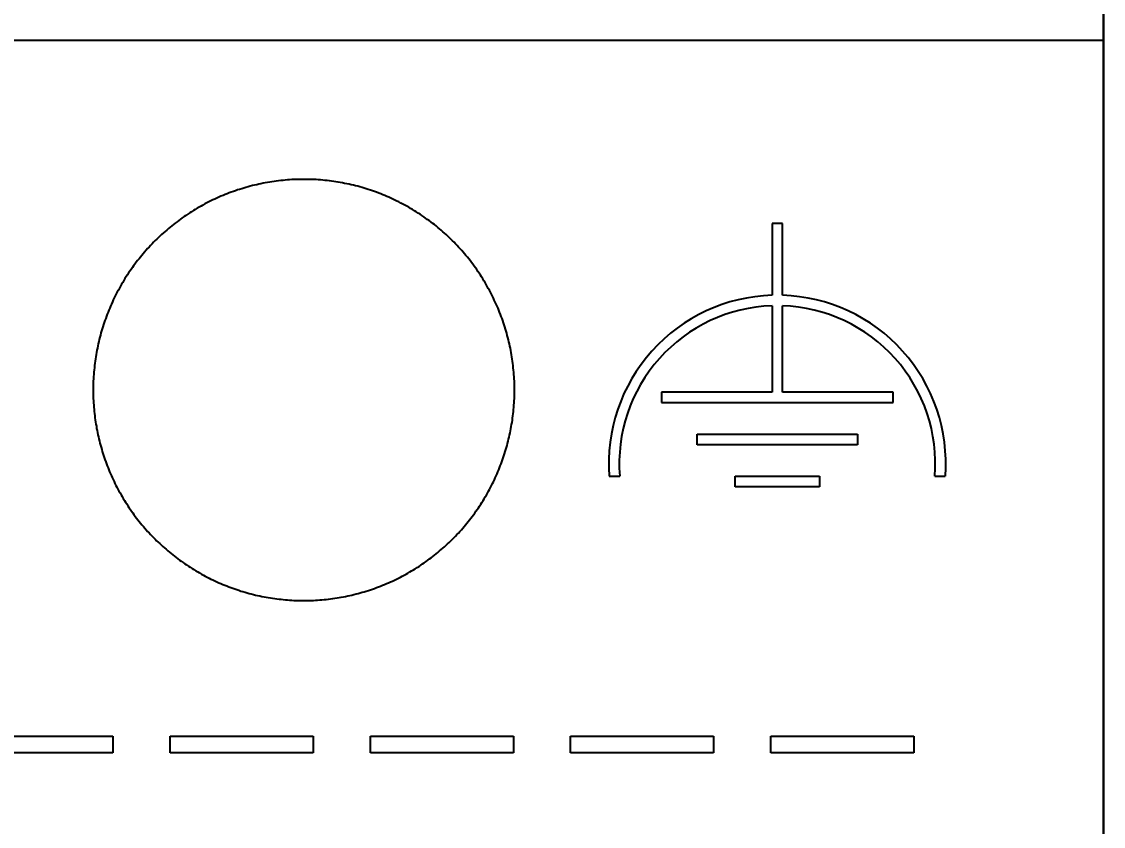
# Model space of a CAD drawing. Extents: x 0 to 420, y 0 to 297.
# Drawn here: x 137.13 to 147.4, y 162.62 to 170.26 of the extents above; entities that cross this region are included whole.
import ezdxf
from ezdxf.enums import TextEntityAlignment as Align

# ---------------------------------------------------------------- set-up
doc = ezdxf.new("R2010")
doc.units = 0
doc.header["$LTSCALE"] = 23.1
doc.layers.add('10000_FRONT', color=7, linetype='CONTINUOUS')
doc.layers.add('10100_DIM_FRONT', color=7, linetype='CONTINUOUS')
doc.dimstyles.get("Standard").update_dxf_attribs({"dimtxt": 2.5, "dimasz": 2.5, "dimexe": 1.25, "dimexo": 0.625, "dimtad": 1, "dimcen": 2.5, "dimazin": 3, "dimtfac": 1, "dimtmove": 0, "dimatfit": 3})

# ---------------------------------------------------------------- blocks, each defined once
blk = doc.blocks.new('*D0')
at = {"layer": '10100_DIM_FRONT', "linetype": 'CONTINUOUS'}
for p, q in [((147.4, 192.56), (147.4, 130.062)), ((103.9, 151.511), (103.9, 130.062)), ((103.9, 132.062), (125.65, 132.062)), ((147.4, 132.062), (125.65, 132.062))]:
    blk.add_line(p, q, dxfattribs=at)
for points in [[(107.4, 132.562), (103.9, 132.062), (107.4, 131.562)], [(143.9, 131.562), (147.4, 132.062), (143.9, 132.562)]]:
    blk.add_solid(points, dxfattribs=at)
blk.add_text('43,5', height=3.5, dxfattribs=at).set_placement((121.617, 132.937), (131.367, 132.937), align=Align.FIT)
blk = doc.blocks.new('*D1')
at = {"layer": '10100_DIM_FRONT', "linetype": 'CONTINUOUS'}
for p, q in [((111.900486, 192.560113), (111.900486, 137.865388)), ((147.400486, 192.560113), (147.400486, 137.865388)), ((111.900486, 139.865388), (129.650486, 139.865388)), ((147.400486, 139.865388), (129.650486, 139.865388))]:
    blk.add_line(p, q, dxfattribs=at)
for points in [[(115.400486, 140.365388), (111.900486, 139.865388), (115.400486, 139.365388)], [(143.900486, 139.365388), (147.400486, 139.865388), (143.900486, 140.365388)]]:
    blk.add_solid(points, dxfattribs=at)
blk.add_text('35,5', height=3.5, dxfattribs=at).set_placement((125.819828, 140.740388), (135.319828, 140.740388), align=Align.FIT)

msp = doc.modelspace()

# ---------------------------------------------------------------- linework, layer by layer
at = {"layer": '10000_FRONT', "color": 7, "linetype": 'CONTINUOUS'}
for p, q in [((147.4, 237.561), (147.4, 147.561)), ((111.9, 170.081), (147.4, 170.081)), ((144.255, 168.341), (144.255, 167.66)), ((144.355, 168.341), (144.255, 168.341)), ((144.355, 167.66), (144.355, 168.341)), ((144.255, 167.56), (144.255, 166.741)), ((144.355, 166.741), (144.355, 167.56)), ((143.205, 166.741), (143.205, 166.641)), ((144.255, 166.741), (143.205, 166.741)), ((145.405, 166.741), (144.355, 166.741)), ((145.405, 166.641), (145.405, 166.741)), ((143.205, 166.641), (145.405, 166.641)), ((143.545, 166.241), (143.545, 166.341)), ((143.545, 166.341), (145.065, 166.341)), ((145.065, 166.341), (145.065, 166.241)), ((145.065, 166.241), (143.545, 166.241)), ((142.71, 165.941), (142.81, 165.941)), ((143.905, 165.841), (143.905, 165.941)), ((143.905, 165.941), (144.705, 165.941)), ((144.705, 165.941), (144.705, 165.841)), ((145.8, 165.941), (145.9, 165.941)), ((144.705, 165.841), (143.905, 165.841)), ((136.64, 163.475), (137.999, 163.475)), ((137.999, 163.475), (137.999, 163.315)), ((138.541, 163.315), (138.541, 163.475)), ((138.541, 163.475), (139.899, 163.475)), ((139.899, 163.475), (139.899, 163.315)), ((140.442, 163.315), (140.442, 163.475)), ((140.442, 163.475), (141.8, 163.475)), ((141.8, 163.475), (141.8, 163.315)), ((142.342, 163.315), (142.342, 163.475)), ((142.342, 163.475), (143.701, 163.475)), ((143.701, 163.475), (143.701, 163.315)), ((144.243, 163.315), (144.243, 163.475)), ((144.243, 163.475), (145.602, 163.475)), ((145.602, 163.475), (145.602, 163.315)), ((137.999, 163.315), (136.64, 163.315)), ((139.899, 163.315), (138.541, 163.315)), ((141.8, 163.315), (140.442, 163.315)), ((143.701, 163.315), (142.342, 163.315)), ((145.602, 163.315), (144.243, 163.315))]:
    msp.add_line(p, q, dxfattribs=at)
for points in [[(141.81, 166.761), (141.81, 166.782), (141.81, 166.803), (141.809, 166.824), (141.809, 166.845), (141.808, 166.867), (141.806, 166.887), (141.805, 166.908), (141.803, 166.929), (141.802, 166.95), (141.799, 166.971), (141.797, 166.992), (141.795, 167.012), (141.792, 167.033), (141.789, 167.054), (141.786, 167.075), (141.782, 167.095), (141.779, 167.116), (141.775, 167.136), (141.771, 167.157), (141.767, 167.177), (141.762, 167.198), (141.758, 167.218), (141.753, 167.238), (141.748, 167.259), (141.742, 167.279), (141.737, 167.299), (141.731, 167.319), (141.725, 167.339), (141.719, 167.36), (141.712, 167.38), (141.706, 167.4), (141.699, 167.42), (141.692, 167.44), (141.685, 167.46), (141.677, 167.479), (141.669, 167.499), (141.662, 167.518), (141.654, 167.538), (141.645, 167.557), (141.637, 167.576), (141.628, 167.595), (141.619, 167.614), (141.61, 167.633), (141.601, 167.652), (141.592, 167.671), (141.582, 167.689), (141.572, 167.708), (141.562, 167.726), (141.552, 167.744), (141.542, 167.762), (141.531, 167.781), (141.52, 167.798), (141.51, 167.816), (141.498, 167.834), (141.487, 167.852), (141.476, 167.869), (141.464, 167.886), (141.452, 167.904), (141.44, 167.921), (141.428, 167.938), (141.415, 167.955), (141.402, 167.972), (141.389, 167.989), (141.376, 168.005), (141.363, 168.022), (141.35, 168.038), (141.336, 168.054), (141.322, 168.07), (141.309, 168.086), (141.295, 168.102), (141.28, 168.117), (141.266, 168.133), (141.252, 168.148), (141.237, 168.163), (141.222, 168.178), (141.207, 168.193), (141.192, 168.207), (141.177, 168.221), (141.162, 168.236), (141.146, 168.25), (141.131, 168.264), (141.115, 168.277), (141.099, 168.291), (141.083, 168.304), (141.067, 168.318), (141.05, 168.331), (141.034, 168.343), (141.017, 168.356), (141, 168.369), (140.983, 168.381), (140.966, 168.393), (140.949, 168.405), (140.932, 168.417), (140.914, 168.429), (140.896, 168.441), (140.878, 168.452), (140.86, 168.463), (140.842, 168.474), (140.824, 168.485), (140.806, 168.496), (140.788, 168.506), (140.769, 168.516), (140.751, 168.526), (140.732, 168.536), (140.713, 168.546), (140.695, 168.555), (140.676, 168.564), (140.657, 168.573), (140.638, 168.582), (140.619, 168.591), (140.599, 168.599), (140.58, 168.607), (140.561, 168.615), (140.541, 168.623), (140.522, 168.63), (140.502, 168.638), (140.483, 168.645), (140.463, 168.652), (140.443, 168.659), (140.423, 168.665), (140.403, 168.671), (140.383, 168.677), (140.363, 168.683), (140.342, 168.689), (140.322, 168.695), (140.302, 168.7), (140.281, 168.705), (140.26, 168.71), (140.24, 168.715), (140.219, 168.719), (140.198, 168.723), (140.177, 168.727), (140.157, 168.731), (140.136, 168.734), (140.115, 168.738), (140.094, 168.741), (140.073, 168.744), (140.053, 168.746), (140.032, 168.749), (140.011, 168.751), (139.99, 168.753), (139.969, 168.755), (139.948, 168.756), (139.927, 168.758), (139.906, 168.759), (139.886, 168.76), (139.865, 168.76), (139.844, 168.761), (139.823, 168.761), (139.802, 168.761), (139.781, 168.761), (139.76, 168.76), (139.739, 168.76), (139.718, 168.759), (139.697, 168.758), (139.676, 168.757), (139.655, 168.755), (139.634, 168.753), (139.613, 168.751), (139.592, 168.749), (139.57, 168.747), (139.549, 168.744), (139.528, 168.741), (139.508, 168.738), (139.487, 168.735), (139.466, 168.731), (139.445, 168.727), (139.425, 168.724), (139.404, 168.719), (139.383, 168.715), (139.363, 168.71), (139.342, 168.706), (139.322, 168.701), (139.302, 168.695), (139.282, 168.69), (139.261, 168.684), (139.241, 168.678), (139.221, 168.672), (139.201, 168.666), (139.181, 168.66), (139.162, 168.653), (139.142, 168.646), (139.122, 168.639), (139.102, 168.632), (139.083, 168.624), (139.063, 168.616), (139.044, 168.608), (139.024, 168.6), (139.005, 168.592), (138.986, 168.583), (138.967, 168.574), (138.947, 168.565), (138.928, 168.556), (138.909, 168.547), (138.89, 168.537), (138.872, 168.527), (138.853, 168.517), (138.835, 168.507), (138.816, 168.497)], [(138.816, 168.497), (138.798, 168.486), (138.78, 168.475), (138.762, 168.464), (138.744, 168.453), (138.727, 168.442), (138.709, 168.431), (138.692, 168.419), (138.674, 168.407), (138.657, 168.395), (138.64, 168.383), (138.623, 168.371), (138.607, 168.358), (138.59, 168.346), (138.573, 168.333), (138.557, 168.32), (138.541, 168.306), (138.525, 168.293), (138.509, 168.279), (138.493, 168.266), (138.477, 168.252), (138.461, 168.238), (138.446, 168.223), (138.431, 168.209), (138.415, 168.194), (138.4, 168.179), (138.385, 168.164), (138.371, 168.149), (138.356, 168.134), (138.342, 168.118), (138.327, 168.103), (138.313, 168.087), (138.299, 168.071), (138.286, 168.055), (138.272, 168.039), (138.259, 168.023), (138.246, 168.007), (138.233, 167.99), (138.22, 167.974), (138.207, 167.957), (138.195, 167.94), (138.183, 167.923), (138.171, 167.906), (138.159, 167.889), (138.147, 167.872), (138.136, 167.854), (138.124, 167.837), (138.113, 167.819), (138.102, 167.801), (138.091, 167.783), (138.081, 167.765), (138.07, 167.747), (138.06, 167.729), (138.05, 167.71), (138.04, 167.692), (138.03, 167.673), (138.021, 167.654), (138.011, 167.635), (138.002, 167.616), (137.993, 167.597), (137.985, 167.577), (137.976, 167.558), (137.968, 167.539), (137.96, 167.519), (137.952, 167.5), (137.944, 167.48), (137.937, 167.461), (137.93, 167.441), (137.923, 167.421), (137.916, 167.401), (137.909, 167.382), (137.903, 167.362), (137.897, 167.342), (137.891, 167.322), (137.885, 167.302), (137.879, 167.282), (137.874, 167.261), (137.869, 167.241), (137.864, 167.221), (137.859, 167.2), (137.855, 167.18), (137.851, 167.159), (137.846, 167.139), (137.843, 167.118), (137.839, 167.098), (137.836, 167.077), (137.832, 167.056), (137.829, 167.035), (137.827, 167.014), (137.824, 166.993), (137.822, 166.972), (137.82, 166.951), (137.818, 166.93), (137.816, 166.909), (137.815, 166.888), (137.813, 166.867), (137.812, 166.846), (137.811, 166.825), (137.811, 166.803), (137.811, 166.782), (137.81, 166.761)], [(137.81, 166.761), (137.811, 166.741), (137.811, 166.72), (137.811, 166.699), (137.812, 166.679), (137.813, 166.658), (137.814, 166.638), (137.816, 166.618), (137.817, 166.597), (137.819, 166.577), (137.821, 166.557), (137.823, 166.536), (137.826, 166.516), (137.828, 166.496), (137.831, 166.476), (137.834, 166.456), (137.837, 166.436), (137.841, 166.416), (137.844, 166.396), (137.848, 166.376), (137.852, 166.356), (137.856, 166.336), (137.861, 166.316), (137.865, 166.296), (137.87, 166.276), (137.875, 166.257), (137.88, 166.237), (137.886, 166.217), (137.892, 166.197), (137.897, 166.178), (137.904, 166.158), (137.91, 166.139), (137.916, 166.119), (137.923, 166.1), (137.93, 166.08), (137.937, 166.061), (137.944, 166.042), (137.952, 166.023), (137.959, 166.004), (137.967, 165.985), (137.975, 165.966), (137.984, 165.947), (137.992, 165.929), (138.001, 165.91), (138.009, 165.892), (138.018, 165.873), (138.027, 165.855), (138.037, 165.837), (138.046, 165.819), (138.056, 165.801), (138.066, 165.783), (138.076, 165.766), (138.086, 165.748), (138.096, 165.731), (138.107, 165.713), (138.118, 165.696), (138.129, 165.679), (138.14, 165.662), (138.151, 165.645), (138.163, 165.628), (138.174, 165.611), (138.186, 165.594), (138.198, 165.578), (138.21, 165.561), (138.223, 165.545), (138.235, 165.529), (138.248, 165.512), (138.261, 165.496), (138.274, 165.48), (138.288, 165.465), (138.301, 165.449), (138.314, 165.434), (138.328, 165.418), (138.342, 165.403), (138.356, 165.388), (138.37, 165.374), (138.384, 165.359), (138.399, 165.345), (138.413, 165.33), (138.428, 165.316), (138.443, 165.302), (138.458, 165.288), (138.473, 165.274), (138.488, 165.261), (138.503, 165.248), (138.519, 165.234), (138.534, 165.221), (138.55, 165.208), (138.566, 165.196), (138.582, 165.183), (138.598, 165.17), (138.614, 165.158), (138.631, 165.146), (138.647, 165.134), (138.664, 165.122), (138.681, 165.111), (138.698, 165.099), (138.715, 165.088), (138.733, 165.077), (138.75, 165.065), (138.768, 165.055), (138.785, 165.044), (138.803, 165.033), (138.821, 165.023), (138.839, 165.013), (138.857, 165.003), (138.875, 164.994), (138.893, 164.984), (138.911, 164.975), (138.929, 164.966), (138.948, 164.957), (138.966, 164.948), (138.985, 164.94), (139.003, 164.931), (139.022, 164.923), (139.041, 164.915), (139.06, 164.907), (139.079, 164.9), (139.098, 164.892), (139.117, 164.885), (139.136, 164.878), (139.155, 164.872), (139.174, 164.865), (139.194, 164.859), (139.213, 164.852), (139.233, 164.846), (139.253, 164.84), (139.272, 164.835), (139.292, 164.829), (139.312, 164.824), (139.332, 164.819), (139.352, 164.814), (139.372, 164.81), (139.392, 164.805), (139.413, 164.801), (139.433, 164.797), (139.453, 164.793), (139.473, 164.79), (139.493, 164.786), (139.514, 164.783), (139.534, 164.78), (139.554, 164.778), (139.575, 164.775), (139.595, 164.773), (139.615, 164.771), (139.636, 164.769), (139.656, 164.767), (139.676, 164.766), (139.697, 164.764), (139.717, 164.763), (139.737, 164.762), (139.758, 164.762), (139.778, 164.761), (139.798, 164.761), (139.819, 164.761), (139.839, 164.761), (139.86, 164.762), (139.88, 164.762), (139.901, 164.763), (139.921, 164.764), (139.942, 164.765), (139.962, 164.767), (139.983, 164.769), (140.003, 164.77), (140.024, 164.772), (140.044, 164.775), (140.065, 164.777), (140.085, 164.78), (140.106, 164.783), (140.126, 164.786), (140.146, 164.789), (140.166, 164.793), (140.187, 164.797), (140.207, 164.801), (140.227, 164.805), (140.247, 164.809), (140.267, 164.814), (140.286, 164.819), (140.306, 164.824), (140.326, 164.829), (140.346, 164.834), (140.365, 164.84), (140.385, 164.845), (140.404, 164.851), (140.424, 164.857), (140.443, 164.864), (140.463, 164.87), (140.482, 164.877), (140.501, 164.884), (140.52, 164.891), (140.539, 164.899), (140.558, 164.906), (140.577, 164.914), (140.596, 164.922), (140.615, 164.93), (140.634, 164.938), (140.652, 164.947), (140.671, 164.956), (140.69, 164.965), (140.708, 164.974)], [(140.708, 164.974), (140.727, 164.983), (140.745, 164.993), (140.763, 165.003), (140.781, 165.012), (140.799, 165.022), (140.817, 165.033), (140.834, 165.043), (140.852, 165.054), (140.869, 165.064), (140.886, 165.075), (140.904, 165.086), (140.921, 165.098), (140.938, 165.109), (140.954, 165.12), (140.971, 165.132), (140.988, 165.144), (141.004, 165.156), (141.02, 165.168), (141.036, 165.181), (141.052, 165.193), (141.068, 165.206), (141.084, 165.219), (141.1, 165.232), (141.115, 165.245), (141.131, 165.259), (141.146, 165.272), (141.161, 165.286), (141.176, 165.3), (141.191, 165.314), (141.206, 165.329), (141.221, 165.343), (141.235, 165.358), (141.25, 165.372), (141.264, 165.387), (141.278, 165.402), (141.292, 165.418), (141.306, 165.433), (141.319, 165.448), (141.333, 165.464), (141.346, 165.479), (141.359, 165.495), (141.372, 165.511), (141.384, 165.527), (141.397, 165.543), (141.409, 165.559), (141.421, 165.576), (141.433, 165.592), (141.445, 165.609), (141.457, 165.625), (141.468, 165.642), (141.479, 165.659), (141.491, 165.676), (141.502, 165.693), (141.512, 165.711), (141.523, 165.728), (141.533, 165.745), (141.544, 165.763), (141.554, 165.781), (141.564, 165.799), (141.574, 165.817), (141.583, 165.835), (141.593, 165.853), (141.602, 165.872), (141.611, 165.89), (141.62, 165.909), (141.628, 165.927), (141.637, 165.946), (141.645, 165.965), (141.653, 165.984), (141.661, 166.003), (141.669, 166.022), (141.676, 166.041), (141.683, 166.06), (141.691, 166.079), (141.697, 166.098), (141.704, 166.117), (141.71, 166.137), (141.717, 166.156), (141.723, 166.176), (141.729, 166.195), (141.734, 166.215), (141.74, 166.234), (141.745, 166.254), (141.75, 166.274), (141.755, 166.293), (141.76, 166.313), (141.764, 166.333), (141.768, 166.353), (141.772, 166.373), (141.776, 166.393), (141.78, 166.413), (141.783, 166.433), (141.787, 166.453), (141.79, 166.474), (141.793, 166.494), (141.795, 166.514), (141.798, 166.535), (141.8, 166.555), (141.802, 166.576), (141.804, 166.596), (141.805, 166.617), (141.807, 166.638), (141.808, 166.658), (141.809, 166.679), (141.81, 166.699), (141.81, 166.72), (141.81, 166.74), (141.81, 166.761)]]:
    msp.add_lwpolyline(points, dxfattribs=at)
for radius, start, end in [(1.6, 91.7908, 184.3012), (1.6, 355.6988, 88.2092), (1.5, 91.9102, 184.5886), (1.5, 355.4114, 88.0898)]:
    msp.add_arc((144.305, 166.061), radius, start, end, dxfattribs=at)

# ---------------------------------------------------------------- dimensions: what is measured, and where the dimension line sits
at = {"layer": '10100_DIM_FRONT', "linetype": 'CONTINUOUS'}
for base, p1, picture, middle in [((147.4, 132.062), (103.9, 151.511), '*D0', (126.492, 134.687)), ((147.4, 139.865), (111.9, 192.56), '*D1', (130.57, 142.49))]:
    dim = msp.add_linear_dim(base=base, p1=p1, p2=(147.4, 192.56), dimstyle='Standard', dxfattribs=at)
    dim.commit()
    dim.dimension.update_dxf_attribs({"geometry": picture, "text_midpoint": middle, "dimtype": 128})

doc.saveas('drawing.dxf')
